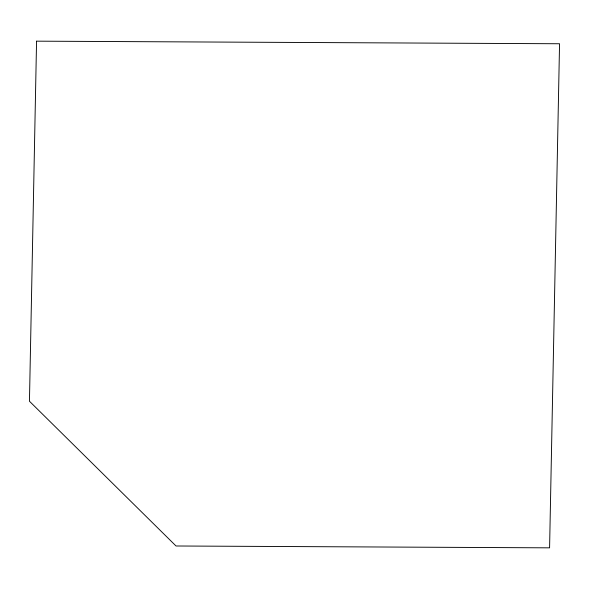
<?xml version="1.0" encoding="UTF-8"?>
<svg xmlns="http://www.w3.org/2000/svg" width="589" height="589" viewBox="0 0 589 589"><rect width="100%" height="100%" fill="white"/><g stroke="black" fill="none" stroke-linecap="round" stroke-linejoin="round"><path stroke-width="0.88" d="M36.562 41.164L29.45 401.227L176.03 545.988L549.589 547.836L559.55 43.755L36.562 41.164"/></g></svg>
